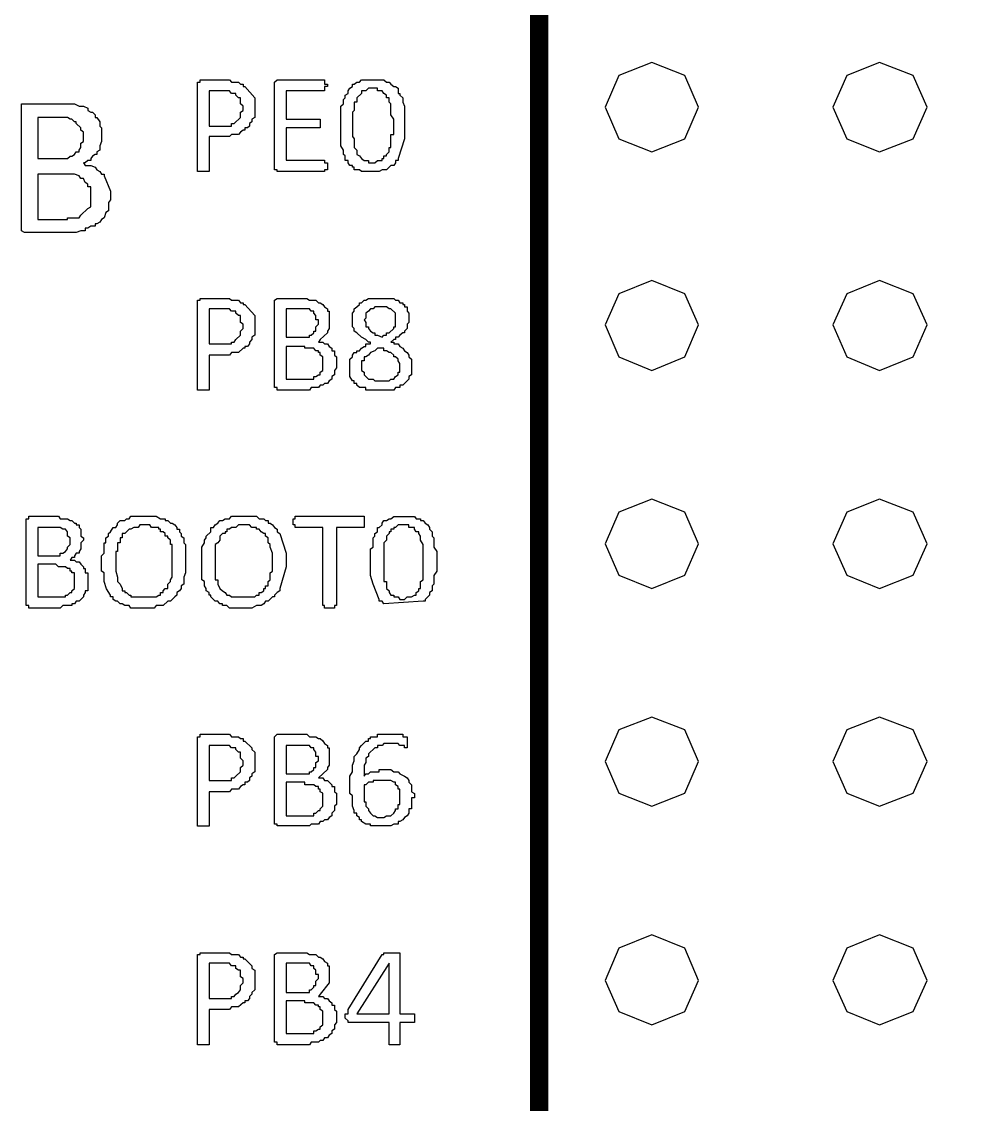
# Model space of a CAD drawing. Extents: x 0.35 to 4.98, y 3.96 to 9.44.
# Drawn here: x 3.456 to 3.98, y 5.938 to 6.541 of the extents above; entities that cross this region are included whole.
import ezdxf

# ---------------------------------------------------------------- set-up
doc = ezdxf.new("R2010")
doc.units = 0
doc.layers.get('0').update_dxf_attribs({"linetype": 'CONTINUOUS'})

msp = doc.modelspace()

# ---------------------------------------------------------------- linework, layer by layer
at = {"color": 94, "const_width": 0.01017}
msp.add_lwpolyline([(3.74457, 4.36746), (3.74457, 7.40457)], dxfattribs=at)
at = {"color": 22, "const_width": 0.08893}
for points in [[(3.80806, 6.49425), (3.80806, 6.49425)], [(3.9356, 6.49425), (3.9356, 6.49425)], [(3.80806, 6.37272), (3.80806, 6.37272)], [(3.9356, 6.37272), (3.9356, 6.37272)], [(3.80806, 6.25076), (3.80806, 6.25076)], [(3.9356, 6.25076), (3.9356, 6.25076)], [(3.80806, 6.12929), (3.80806, 6.12929)], [(3.9356, 6.12929), (3.9356, 6.12929)], [(3.80806, 6.00776), (3.80806, 6.00776)], [(3.9356, 6.00776), (3.9356, 6.00776)]]:
    msp.add_lwpolyline(points, dxfattribs=at)
at = {"color": 146}
for points in [[(3.83344, 6.49376), (3.82585, 6.51144), (3.80746, 6.51867), (3.78901, 6.51144), (3.78147, 6.49376), (3.78901, 6.47613), (3.80746, 6.46892), (3.82585, 6.47613), (3.83344, 6.49376)], [(3.96094, 6.49376), (3.95313, 6.51144), (3.93446, 6.51867), (3.91618, 6.51144), (3.90847, 6.49376), (3.91618, 6.47613), (3.93446, 6.46892), (3.95313, 6.47613), (3.96094, 6.49376)], [(3.83344, 6.37229), (3.82585, 6.38975), (3.80746, 6.39714), (3.78901, 6.38975), (3.78147, 6.37229), (3.78901, 6.35444), (3.80746, 6.34694), (3.82585, 6.35444), (3.83344, 6.37229)], [(3.96094, 6.37229), (3.95313, 6.38975), (3.93446, 6.39714), (3.91618, 6.38975), (3.90847, 6.37229), (3.91618, 6.35444), (3.93446, 6.34694), (3.95313, 6.35444), (3.96094, 6.37229)], [(3.83344, 6.25028), (3.82585, 6.26796), (3.80746, 6.27517), (3.78901, 6.26796), (3.78147, 6.25028), (3.78901, 6.23269), (3.80746, 6.22542), (3.82585, 6.23269), (3.83344, 6.25028)], [(3.96094, 6.25028), (3.95313, 6.26796), (3.93446, 6.27517), (3.91618, 6.26796), (3.90847, 6.25028), (3.91618, 6.23269), (3.93446, 6.22542), (3.95313, 6.23269), (3.96094, 6.25028)], [(3.83344, 6.12879), (3.82585, 6.14643), (3.80746, 6.15364), (3.78901, 6.14643), (3.78147, 6.12879), (3.78901, 6.11117), (3.80746, 6.10389), (3.82585, 6.11117), (3.83344, 6.12879)], [(3.96094, 6.12879), (3.95313, 6.14643), (3.93446, 6.15364), (3.91618, 6.14643), (3.90847, 6.12879), (3.91618, 6.11117), (3.93446, 6.10389), (3.95313, 6.11117), (3.96094, 6.12879)], [(3.83344, 6.00678), (3.82585, 6.02468), (3.80746, 6.03217), (3.78901, 6.02468), (3.78147, 6.00678), (3.78901, 5.98936), (3.80746, 5.98193), (3.82585, 5.98936), (3.83344, 6.00678)], [(3.96094, 6.00678), (3.95313, 6.02468), (3.93446, 6.03217), (3.91618, 6.02468), (3.90847, 6.00678), (3.91618, 5.98936), (3.93446, 5.98193), (3.95313, 5.98936), (3.96094, 6.00678)]]:
    msp.add_lwpolyline(points, dxfattribs=at)
at = {"color": 94}
for points in [[(3.58594, 6.49425), (3.58594, 6.48801), (3.58442, 6.48708), (3.58442, 6.48562), (3.58296, 6.48469), (3.58296, 6.48324), (3.58192, 6.48232), (3.58046, 6.48232), (3.58046, 6.48085), (3.57943, 6.48085), (3.57796, 6.47987), (3.57693, 6.47846), (3.57292, 6.47846), (3.57194, 6.47749), (3.56044, 6.47749), (3.56044, 6.4579), (3.55393, 6.4579), (3.55393, 6.50765), (3.55544, 6.50765), (3.55544, 6.50906), (3.57194, 6.50906), (3.57292, 6.50765), (3.57693, 6.50765), (3.57796, 6.50667), (3.57943, 6.50667), (3.57943, 6.50526), (3.58046, 6.50526), (3.58594, 6.49903), (3.58594, 6.49425)], [(3.66943, 6.48324), (3.66943, 6.47607), (3.66596, 6.46506), (3.66596, 6.46408), (3.66444, 6.46408), (3.66444, 6.46267), (3.66347, 6.46126), (3.66194, 6.46126), (3.65944, 6.45882), (3.65696, 6.45882), (3.65543, 6.4579), (3.64546, 6.4579), (3.64442, 6.45882), (3.64144, 6.45882), (3.64144, 6.46029), (3.64046, 6.46029), (3.64046, 6.46126), (3.63894, 6.46126), (3.63797, 6.46267), (3.63797, 6.46408), (3.63644, 6.46408), (3.63644, 6.46653), (3.63542, 6.46744), (3.63542, 6.46983), (3.63396, 6.47222), (3.63396, 6.49425), (3.63542, 6.49567), (3.63542, 6.4981), (3.63644, 6.49903), (3.63644, 6.50049), (3.63797, 6.50142), (3.63797, 6.50288), (3.63894, 6.50429), (3.64046, 6.50526), (3.64046, 6.50667), (3.64144, 6.50667), (3.64296, 6.50765), (3.64442, 6.50765), (3.64546, 6.50906), (3.65793, 6.50906), (3.65944, 6.50765), (3.66092, 6.50765), (3.66194, 6.50667), (3.66347, 6.50526), (3.66444, 6.50526), (3.66596, 6.50429), (3.66596, 6.50142), (3.66694, 6.50142), (3.66694, 6.50049), (3.66846, 6.49903), (3.66846, 6.49664), (3.66943, 6.49425), (3.66943, 6.48324)], [(3.57943, 6.49328), (3.57943, 6.49425), (3.57796, 6.49567), (3.57796, 6.49903), (3.57693, 6.49903), (3.57547, 6.50049), (3.57547, 6.50142), (3.57292, 6.50142), (3.57194, 6.50288), (3.56044, 6.50288), (3.56044, 6.48324), (3.57292, 6.48324), (3.57292, 6.48469), (3.57443, 6.48469), (3.57796, 6.48801), (3.57796, 6.49089), (3.57943, 6.49186), (3.57943, 6.49328)], [(3.66347, 6.48324), (3.66347, 6.48708), (3.66194, 6.48947), (3.66194, 6.49567), (3.66092, 6.49664), (3.66092, 6.49903), (3.65944, 6.49903), (3.65944, 6.50049), (3.65793, 6.50142), (3.65696, 6.50288), (3.65446, 6.50288), (3.65446, 6.50429), (3.64947, 6.50429), (3.64794, 6.50288), (3.64546, 6.50288), (3.64546, 6.50142), (3.64296, 6.49903), (3.64296, 6.49664), (3.64144, 6.49664), (3.64144, 6.49186), (3.64046, 6.49089), (3.64046, 6.47749), (3.64144, 6.47607), (3.64144, 6.47131), (3.64296, 6.46983), (3.64296, 6.46744), (3.64442, 6.46653), (3.64546, 6.46506), (3.64692, 6.46408), (3.64947, 6.46408), (3.64947, 6.46267), (3.65294, 6.46267), (3.65446, 6.46408), (3.65696, 6.46408), (3.65696, 6.46506), (3.65793, 6.46506), (3.65793, 6.46653), (3.65944, 6.46653), (3.65944, 6.46744), (3.66092, 6.46892), (3.66092, 6.47131), (3.66194, 6.47131), (3.66194, 6.47846), (3.66347, 6.47846), (3.66347, 6.48324)], [(3.50543, 6.4445), (3.50543, 6.44211), (3.50444, 6.44065), (3.50444, 6.43587), (3.50293, 6.43494), (3.50196, 6.43207), (3.50043, 6.4311), (3.49946, 6.42969), (3.49794, 6.42871), (3.49696, 6.42871), (3.49696, 6.42731), (3.49447, 6.42731), (3.49294, 6.42632), (3.49143, 6.42632), (3.49143, 6.42486), (3.48893, 6.42486), (3.48643, 6.42393), (3.45747, 6.42393), (3.45594, 6.42486), (3.45594, 6.49567), (3.48546, 6.49567), (3.48796, 6.49425), (3.49044, 6.49425), (3.49294, 6.49328), (3.49294, 6.49186), (3.49447, 6.49089), (3.49544, 6.49089), (3.49696, 6.48947), (3.49696, 6.48801), (3.49794, 6.48801), (3.49946, 6.48562), (3.49946, 6.48324), (3.50043, 6.48232), (3.50043, 6.47461), (3.49946, 6.47222), (3.49946, 6.46983), (3.49794, 6.46892), (3.49794, 6.46744), (3.49696, 6.46744), (3.49544, 6.46647), (3.49447, 6.46506), (3.49447, 6.46408), (3.49294, 6.46408), (3.49143, 6.46267), (3.49044, 6.46267), (3.49143, 6.46121), (3.49447, 6.46121), (3.49696, 6.46029), (3.49794, 6.45882), (3.49946, 6.4579), (3.50043, 6.45643), (3.50196, 6.45643), (3.50196, 6.45551), (3.50543, 6.44689), (3.50543, 6.4445)], [(3.49044, 6.47749), (3.49044, 6.47987), (3.48893, 6.48085), (3.48893, 6.48232), (3.48643, 6.48469), (3.48643, 6.48562), (3.48546, 6.48562), (3.48394, 6.48708), (3.48296, 6.48708), (3.48144, 6.48801), (3.46496, 6.48801), (3.46496, 6.46506), (3.48144, 6.46506), (3.48296, 6.46647), (3.48394, 6.46647), (3.48546, 6.46744), (3.48643, 6.46892), (3.48796, 6.46892), (3.48796, 6.46983), (3.48893, 6.47131), (3.48893, 6.47368), (3.49044, 6.47461), (3.49044, 6.47749)], [(3.49447, 6.44308), (3.49447, 6.44928), (3.49294, 6.44928), (3.49294, 6.45074), (3.49143, 6.45167), (3.49044, 6.45404), (3.48893, 6.45404), (3.48796, 6.45551), (3.48546, 6.45643), (3.46496, 6.45643), (3.46496, 6.4311), (3.48144, 6.4311), (3.48144, 6.43207), (3.48796, 6.43207), (3.48893, 6.43349), (3.49294, 6.43733), (3.49447, 6.43826), (3.49447, 6.44308)], [(3.58594, 6.37272), (3.58594, 6.36654), (3.58442, 6.36556), (3.58442, 6.36415), (3.58296, 6.36268), (3.58296, 6.36176), (3.58192, 6.36029), (3.58046, 6.36029), (3.58046, 6.35938), (3.57943, 6.35938), (3.57693, 6.35693), (3.57292, 6.35693), (3.57194, 6.35553), (3.56044, 6.35553), (3.56044, 6.33594), (3.55393, 6.33594), (3.55393, 6.38612), (3.55544, 6.38612), (3.55544, 6.3871), (3.57194, 6.3871), (3.57292, 6.38612), (3.57693, 6.38612), (3.57796, 6.38471), (3.57943, 6.38471), (3.57943, 6.38374), (3.58046, 6.38374), (3.58594, 6.37756), (3.58594, 6.37272)], [(3.63146, 6.35075), (3.63146, 6.34836), (3.63043, 6.3469), (3.63043, 6.34451), (3.62896, 6.34358), (3.62896, 6.34212), (3.62744, 6.34119), (3.62646, 6.33974), (3.62494, 6.33974), (3.62397, 6.33882), (3.62244, 6.33882), (3.62142, 6.33735), (3.61746, 6.33735), (3.61643, 6.33594), (3.59842, 6.33594), (3.59842, 6.33735), (3.59694, 6.33735), (3.59694, 6.38612), (3.59842, 6.3871), (3.61496, 6.3871), (3.61643, 6.38612), (3.61996, 6.38612), (3.62142, 6.38471), (3.62244, 6.38471), (3.62397, 6.38374), (3.62494, 6.38232), (3.62646, 6.38135), (3.62646, 6.37993), (3.62744, 6.37993), (3.62744, 6.37033), (3.62646, 6.36892), (3.62646, 6.36794), (3.62244, 6.36415), (3.62142, 6.36268), (3.62397, 6.36268), (3.62494, 6.36176), (3.62646, 6.36176), (3.62744, 6.36029), (3.62896, 6.35938), (3.62896, 6.35792), (3.63043, 6.35792), (3.63043, 6.35553), (3.63146, 6.3546), (3.63146, 6.35075)], [(3.67344, 6.34933), (3.67344, 6.34457), (3.67193, 6.34358), (3.67193, 6.34212), (3.66846, 6.33882), (3.66694, 6.33882), (3.66694, 6.33735), (3.66444, 6.33735), (3.66347, 6.33594), (3.64794, 6.33594), (3.64794, 6.33735), (3.64442, 6.33735), (3.64296, 6.33882), (3.64296, 6.33974), (3.64144, 6.33974), (3.64144, 6.34119), (3.64046, 6.34119), (3.63894, 6.34358), (3.63894, 6.35314), (3.64046, 6.3546), (3.64046, 6.35553), (3.64144, 6.35699), (3.64296, 6.35699), (3.64296, 6.35792), (3.64442, 6.35792), (3.64546, 6.35938), (3.64692, 6.36029), (3.64794, 6.36029), (3.64794, 6.36176), (3.65044, 6.36176), (3.65044, 6.36268), (3.64947, 6.36268), (3.64794, 6.36415), (3.64546, 6.36556), (3.64296, 6.36794), (3.64144, 6.36892), (3.64144, 6.37033), (3.64046, 6.37131), (3.64046, 6.37896), (3.64144, 6.37993), (3.64144, 6.38135), (3.64296, 6.38232), (3.64442, 6.38374), (3.64442, 6.38471), (3.64546, 6.38471), (3.64692, 6.38612), (3.64794, 6.38612), (3.64947, 6.3871), (3.66347, 6.3871), (3.66444, 6.38612), (3.66596, 6.38612), (3.66694, 6.38471), (3.66846, 6.38471), (3.66846, 6.38374), (3.66943, 6.38374), (3.66943, 6.38232), (3.67096, 6.38232), (3.67096, 6.37993), (3.67193, 6.37896), (3.67193, 6.37369), (3.67096, 6.37278), (3.67096, 6.37033), (3.66943, 6.36892), (3.66943, 6.36794), (3.66846, 6.36794), (3.66694, 6.36654), (3.66596, 6.36556), (3.66444, 6.36556), (3.66444, 6.36415), (3.66347, 6.36415), (3.66194, 6.36268), (3.66347, 6.36268), (3.66347, 6.36176), (3.66596, 6.36176), (3.66694, 6.36029), (3.66846, 6.35938), (3.66943, 6.35792), (3.67096, 6.35699), (3.67193, 6.35553), (3.67193, 6.3546), (3.67344, 6.35314), (3.67344, 6.34933)], [(3.66444, 6.37517), (3.66444, 6.37896), (3.66194, 6.38135), (3.66092, 6.38135), (3.65944, 6.38232), (3.65294, 6.38232), (3.65196, 6.38135), (3.65044, 6.38135), (3.64947, 6.37993), (3.64794, 6.37896), (3.64794, 6.37608), (3.64692, 6.37517), (3.64794, 6.37369), (3.64794, 6.37131), (3.64947, 6.37131), (3.64947, 6.37033), (3.65044, 6.36892), (3.65196, 6.36794), (3.65294, 6.36794), (3.65294, 6.36654), (3.65446, 6.36654), (3.65696, 6.36556), (3.65793, 6.36654), (3.65944, 6.36654), (3.65944, 6.36794), (3.66092, 6.36794), (3.66347, 6.37033), (3.66347, 6.37131), (3.66444, 6.37131), (3.66444, 6.37517)], [(3.57943, 6.37131), (3.57943, 6.37272), (3.57796, 6.37369), (3.57796, 6.37756), (3.57693, 6.37756), (3.57547, 6.37896), (3.57547, 6.37993), (3.57292, 6.37993), (3.57194, 6.38135), (3.56044, 6.38135), (3.56044, 6.36176), (3.57292, 6.36176), (3.57292, 6.36268), (3.57443, 6.36268), (3.57547, 6.36415), (3.57796, 6.36654), (3.57796, 6.36892), (3.57943, 6.37033), (3.57943, 6.37131)], [(3.62142, 6.37369), (3.62142, 6.37517), (3.61996, 6.37517), (3.61996, 6.37756), (3.61892, 6.37896), (3.61892, 6.37993), (3.61746, 6.37993), (3.61643, 6.38135), (3.60346, 6.38135), (3.60346, 6.36556), (3.61643, 6.36556), (3.61643, 6.36654), (3.61746, 6.36654), (3.61892, 6.36794), (3.61892, 6.36892), (3.61996, 6.36892), (3.61996, 6.37131), (3.62142, 6.37272), (3.62142, 6.37369)], [(3.62397, 6.35075), (3.62397, 6.3546), (3.62244, 6.35553), (3.62244, 6.35699), (3.62142, 6.35699), (3.62142, 6.35792), (3.61996, 6.35792), (3.61892, 6.35938), (3.61393, 6.35938), (3.61393, 6.36029), (3.60346, 6.36029), (3.60346, 6.34212), (3.61892, 6.34212), (3.61892, 6.34358), (3.61996, 6.34358), (3.62142, 6.34451), (3.62244, 6.34451), (3.62244, 6.34597), (3.62397, 6.3469), (3.62397, 6.35075)], [(3.66694, 6.34836), (3.66694, 6.35075), (3.66596, 6.35221), (3.66596, 6.35314), (3.66444, 6.3546), (3.66347, 6.3546), (3.66347, 6.35553), (3.66194, 6.35699), (3.66092, 6.35699), (3.65944, 6.35792), (3.65793, 6.35792), (3.65793, 6.35938), (3.65446, 6.35938), (3.65294, 6.35792), (3.65044, 6.35699), (3.64947, 6.35553), (3.64794, 6.3546), (3.64692, 6.3546), (3.64692, 6.35221), (3.64546, 6.35221), (3.64546, 6.34694), (3.64692, 6.34597), (3.64692, 6.34457), (3.64947, 6.34212), (3.65196, 6.34212), (3.65294, 6.34119), (3.66092, 6.34119), (3.66194, 6.34212), (3.66347, 6.34212), (3.66444, 6.34358), (3.66596, 6.34457), (3.66596, 6.34597), (3.66694, 6.34597), (3.66694, 6.34836)], [(3.49294, 6.22922), (3.49294, 6.22396), (3.49143, 6.22396), (3.49143, 6.22304), (3.49044, 6.22157), (3.49044, 6.22065), (3.48893, 6.21918), (3.48796, 6.21826), (3.48643, 6.21826), (3.48546, 6.21679), (3.48394, 6.21679), (3.48394, 6.21588), (3.47894, 6.21588), (3.47743, 6.21442), (3.45996, 6.21442), (3.45996, 6.21588), (3.45844, 6.21588), (3.45844, 6.26417), (3.45996, 6.26417), (3.45996, 6.26563), (3.47646, 6.26563), (3.47743, 6.26417), (3.48144, 6.26417), (3.48296, 6.26318), (3.48394, 6.26318), (3.48546, 6.26178), (3.48643, 6.26178), (3.48643, 6.26079), (3.48796, 6.26079), (3.48796, 6.25939), (3.48893, 6.2584), (3.48893, 6.25461), (3.49044, 6.25364), (3.49044, 6.25222), (3.48893, 6.25076), (3.48893, 6.24744), (3.48796, 6.24599), (3.48796, 6.24507), (3.48643, 6.24507), (3.48546, 6.2436), (3.48546, 6.24262), (3.48394, 6.24262), (3.48296, 6.24121), (3.48546, 6.24121), (3.48643, 6.24024), (3.48796, 6.24024), (3.48893, 6.23882), (3.49044, 6.23736), (3.49044, 6.23643), (3.49143, 6.23643), (3.49143, 6.23406), (3.49294, 6.23406), (3.49294, 6.22922)], [(3.54742, 6.24121), (3.54742, 6.23406), (3.54644, 6.23161), (3.54644, 6.22781), (3.54492, 6.22683), (3.54492, 6.22542), (3.54394, 6.22396), (3.54243, 6.22304), (3.54243, 6.22157), (3.54144, 6.22065), (3.53993, 6.21918), (3.53896, 6.21826), (3.53743, 6.21826), (3.53494, 6.21588), (3.53093, 6.21588), (3.52994, 6.21442), (3.51693, 6.21442), (3.51594, 6.21588), (3.51346, 6.21588), (3.51193, 6.21679), (3.51096, 6.21679), (3.50944, 6.21826), (3.50846, 6.21826), (3.50694, 6.21918), (3.50694, 6.22065), (3.50543, 6.22065), (3.50543, 6.22157), (3.50331, 6.2251), (3.50196, 6.22922), (3.50196, 6.23406), (3.50043, 6.23497), (3.50043, 6.2436), (3.50196, 6.24507), (3.50196, 6.25076), (3.50293, 6.25076), (3.50293, 6.25364), (3.50444, 6.25461), (3.50444, 6.25603), (3.50543, 6.257), (3.50694, 6.25939), (3.50846, 6.25939), (3.50944, 6.26079), (3.50944, 6.26178), (3.51096, 6.26318), (3.51346, 6.26318), (3.51443, 6.26417), (3.51594, 6.26417), (3.51693, 6.26563), (3.53093, 6.26563), (3.53342, 6.26417), (3.53592, 6.26417), (3.53592, 6.26318), (3.53743, 6.26318), (3.53896, 6.26178), (3.53993, 6.26178), (3.54144, 6.26079), (3.54243, 6.25939), (3.54243, 6.2584), (3.54394, 6.2584), (3.54394, 6.257), (3.54492, 6.25603), (3.54492, 6.25461), (3.54644, 6.25364), (3.54644, 6.25076), (3.54742, 6.24983), (3.54742, 6.24121)], [(3.60346, 6.24121), (3.60346, 6.23736), (3.59993, 6.22542), (3.59993, 6.22396), (3.59842, 6.22304), (3.59694, 6.22157), (3.59694, 6.22065), (3.59592, 6.22065), (3.59343, 6.21826), (3.59196, 6.21826), (3.59093, 6.21679), (3.58946, 6.21588), (3.58697, 6.21588), (3.58442, 6.21442), (3.57194, 6.21442), (3.57042, 6.21588), (3.56793, 6.21588), (3.56793, 6.21679), (3.56646, 6.21679), (3.56543, 6.21826), (3.56396, 6.21826), (3.56147, 6.22065), (3.56147, 6.22157), (3.56044, 6.22157), (3.56044, 6.22304), (3.55892, 6.22396), (3.55892, 6.22542), (3.55794, 6.22683), (3.55794, 6.22922), (3.55642, 6.23019), (3.55642, 6.24837), (3.55794, 6.25076), (3.55794, 6.25222), (3.55892, 6.25364), (3.55892, 6.25461), (3.56147, 6.257), (3.56147, 6.25939), (3.56293, 6.25939), (3.56396, 6.26079), (3.56543, 6.26178), (3.56646, 6.26318), (3.56793, 6.26318), (3.56944, 6.26417), (3.57194, 6.26417), (3.57292, 6.26563), (3.58697, 6.26563), (3.58843, 6.26417), (3.59093, 6.26417), (3.59196, 6.26318), (3.59343, 6.26318), (3.59343, 6.26178), (3.59446, 6.26178), (3.59592, 6.26079), (3.59694, 6.25939), (3.59842, 6.2584), (3.59842, 6.257), (3.59993, 6.25603), (3.60346, 6.24507), (3.60346, 6.24121)], [(3.68744, 6.24024), (3.68744, 6.23497), (3.68593, 6.23258), (3.68593, 6.22781), (3.68494, 6.22683), (3.68494, 6.22396), (3.68343, 6.22304), (3.68343, 6.22157), (3.68093, 6.21918), (3.68093, 6.21826), (3.67996, 6.21826), (3.65793, 6.21679), (3.65696, 6.21826), (3.65543, 6.21826), (3.65543, 6.21918), (3.65192, 6.22775), (3.65044, 6.23258), (3.65044, 6.24744), (3.65196, 6.24837), (3.65196, 6.25364), (3.65294, 6.25461), (3.65294, 6.25603), (3.65446, 6.257), (3.65446, 6.25939), (3.65543, 6.25939), (3.65696, 6.26079), (3.65696, 6.26178), (3.65793, 6.26318), (3.65944, 6.26318), (3.66092, 6.26417), (3.66194, 6.26417), (3.66347, 6.26557), (3.67497, 6.26557), (3.67594, 6.26417), (3.67844, 6.26417), (3.67844, 6.26318), (3.67996, 6.26318), (3.68093, 6.26178), (3.68246, 6.26079), (3.68343, 6.25939), (3.68343, 6.2584), (3.68494, 6.257), (3.68494, 6.25461), (3.68593, 6.25364), (3.68593, 6.24837), (3.68744, 6.24599), (3.68744, 6.24024)], [(3.48296, 6.25222), (3.48296, 6.25364), (3.48144, 6.25461), (3.48144, 6.257), (3.48047, 6.2584), (3.47894, 6.2584), (3.47743, 6.25939), (3.46496, 6.25939), (3.46496, 6.2436), (3.47743, 6.2436), (3.47743, 6.24507), (3.47894, 6.24507), (3.48047, 6.24599), (3.48144, 6.24744), (3.48144, 6.24837), (3.48296, 6.24983), (3.48296, 6.25222)], [(3.53993, 6.24024), (3.53993, 6.24983), (3.53896, 6.24983), (3.53896, 6.25222), (3.53743, 6.25364), (3.53743, 6.25461), (3.53592, 6.25461), (3.53592, 6.25603), (3.53494, 6.257), (3.53342, 6.257), (3.53342, 6.2584), (3.53244, 6.2584), (3.53244, 6.25939), (3.52843, 6.25939), (3.52746, 6.26079), (3.52192, 6.26079), (3.52094, 6.25939), (3.51844, 6.25939), (3.51693, 6.2584), (3.51594, 6.2584), (3.51346, 6.25603), (3.51193, 6.25603), (3.51193, 6.25364), (3.51096, 6.25364), (3.51096, 6.25076), (3.50944, 6.25076), (3.50944, 6.24599), (3.50846, 6.24599), (3.50846, 6.23497), (3.50944, 6.23161), (3.50944, 6.22922), (3.51096, 6.22781), (3.51193, 6.22542), (3.51193, 6.22396), (3.51346, 6.22396), (3.51346, 6.22304), (3.51443, 6.22304), (3.51594, 6.22157), (3.51693, 6.22157), (3.51693, 6.22065), (3.53093, 6.22065), (3.53244, 6.22157), (3.53342, 6.22157), (3.53342, 6.22304), (3.53494, 6.22304), (3.53494, 6.22396), (3.53592, 6.22542), (3.53743, 6.22542), (3.53743, 6.22781), (3.53896, 6.22922), (3.53896, 6.23019), (3.53993, 6.23161), (3.53993, 6.24024)], [(3.59592, 6.24024), (3.59592, 6.24507), (3.59446, 6.24837), (3.59446, 6.24983), (3.59343, 6.25076), (3.59343, 6.25364), (3.59196, 6.25461), (3.59196, 6.25603), (3.59093, 6.25603), (3.58946, 6.257), (3.58843, 6.2584), (3.58697, 6.2584), (3.58697, 6.25939), (3.58442, 6.25939), (3.58296, 6.26079), (3.57693, 6.26079), (3.57547, 6.25939), (3.57292, 6.25939), (3.57194, 6.2584), (3.57042, 6.2584), (3.57042, 6.257), (3.56944, 6.257), (3.56944, 6.25603), (3.56793, 6.25603), (3.56646, 6.25461), (3.56646, 6.25222), (3.56543, 6.25076), (3.56396, 6.24983), (3.56396, 6.23019), (3.56543, 6.23019), (3.56543, 6.22781), (3.56646, 6.22542), (3.56793, 6.22396), (3.56944, 6.22304), (3.57042, 6.22157), (3.57194, 6.22157), (3.57292, 6.22065), (3.58594, 6.22065), (3.58697, 6.22157), (3.58843, 6.22157), (3.58843, 6.22304), (3.58946, 6.22304), (3.59093, 6.22396), (3.59093, 6.22542), (3.59196, 6.22542), (3.59196, 6.22683), (3.59343, 6.22683), (3.59343, 6.22922), (3.59446, 6.23019), (3.59446, 6.23406), (3.59592, 6.23497), (3.59592, 6.24024)], [(3.67996, 6.24024), (3.67996, 6.24983), (3.67844, 6.25222), (3.67844, 6.25461), (3.67746, 6.25603), (3.67746, 6.257), (3.67594, 6.257), (3.67497, 6.2584), (3.67497, 6.25939), (3.67193, 6.25939), (3.67193, 6.26079), (3.66596, 6.26079), (3.66444, 6.25939), (3.66347, 6.25939), (3.66347, 6.2584), (3.66194, 6.2584), (3.66194, 6.257), (3.66092, 6.257), (3.66092, 6.25603), (3.65944, 6.25461), (3.65944, 6.25222), (3.65793, 6.25076), (3.65793, 6.22922), (3.65944, 6.22922), (3.65944, 6.22542), (3.66092, 6.22396), (3.66092, 6.22304), (3.66194, 6.22157), (3.66347, 6.22157), (3.66347, 6.22065), (3.66596, 6.22065), (3.66694, 6.21918), (3.66943, 6.21918), (3.67096, 6.22065), (3.67344, 6.22065), (3.67497, 6.22157), (3.67594, 6.22157), (3.67594, 6.22304), (3.67746, 6.22396), (3.67746, 6.22542), (3.67844, 6.22542), (3.67844, 6.22922), (3.67996, 6.23019), (3.67996, 6.24024)], [(3.48546, 6.22922), (3.48546, 6.23406), (3.48394, 6.23406), (3.48394, 6.23497), (3.48296, 6.23497), (3.48296, 6.23643), (3.48144, 6.23643), (3.48047, 6.23736), (3.47646, 6.23736), (3.47493, 6.23882), (3.46496, 6.23882), (3.46496, 6.22065), (3.48047, 6.22065), (3.48047, 6.22157), (3.48144, 6.22157), (3.48296, 6.22304), (3.48394, 6.22304), (3.48394, 6.22396), (3.48546, 6.22542), (3.48546, 6.22922)], [(3.58594, 6.12929), (3.58594, 6.12304), (3.58442, 6.12207), (3.58442, 6.12067), (3.58296, 6.11968), (3.58296, 6.11828), (3.58192, 6.11729), (3.58046, 6.11729), (3.58046, 6.11589), (3.57943, 6.11589), (3.57796, 6.1149), (3.57693, 6.11344), (3.57292, 6.11344), (3.57194, 6.11203), (3.56044, 6.11203), (3.56044, 6.09289), (3.55393, 6.09289), (3.55393, 6.14264), (3.55544, 6.14264), (3.55544, 6.1441), (3.57194, 6.1441), (3.57292, 6.14264), (3.57693, 6.14264), (3.57796, 6.14171), (3.57943, 6.14171), (3.57943, 6.14025), (3.58046, 6.14025), (3.58442, 6.13644), (3.58442, 6.13547), (3.58594, 6.13406), (3.58594, 6.12929)], [(3.63146, 6.10726), (3.63146, 6.10487), (3.63043, 6.10389), (3.63043, 6.10151), (3.62896, 6.1001), (3.62896, 6.09864), (3.62744, 6.09771), (3.62646, 6.09625), (3.62494, 6.09625), (3.62397, 6.09532), (3.62244, 6.09532), (3.62142, 6.09386), (3.61746, 6.09386), (3.61643, 6.09293), (3.59842, 6.09293), (3.59842, 6.09386), (3.59694, 6.09386), (3.59694, 6.14268), (3.59842, 6.1441), (3.61496, 6.1441), (3.61643, 6.14268), (3.61996, 6.14268), (3.62142, 6.14171), (3.62244, 6.14171), (3.62397, 6.14031), (3.62494, 6.13883), (3.62646, 6.13786), (3.62646, 6.13644), (3.62744, 6.13644), (3.62744, 6.12685), (3.62646, 6.12543), (3.62646, 6.12446), (3.62142, 6.11968), (3.62397, 6.11968), (3.62494, 6.11828), (3.62646, 6.11828), (3.62896, 6.11589), (3.62896, 6.1149), (3.63043, 6.1149), (3.63043, 6.11203), (3.63146, 6.11111), (3.63146, 6.10726)], [(3.67497, 6.10965), (3.67497, 6.10867), (3.67344, 6.10867), (3.67344, 6.10249), (3.67193, 6.10249), (3.67193, 6.1001), (3.67096, 6.09864), (3.66943, 6.09771), (3.66846, 6.09625), (3.66694, 6.09532), (3.66596, 6.09532), (3.66596, 6.09386), (3.66347, 6.09386), (3.66194, 6.09293), (3.65044, 6.09293), (3.65044, 6.09386), (3.64794, 6.09386), (3.64546, 6.09532), (3.64546, 6.09625), (3.64442, 6.09625), (3.64442, 6.09771), (3.64296, 6.09864), (3.64296, 6.1001), (3.64144, 6.1001), (3.64144, 6.10151), (3.64046, 6.10389), (3.64046, 6.10965), (3.63894, 6.11106), (3.63894, 6.12067), (3.64046, 6.12304), (3.64046, 6.12685), (3.64144, 6.12929), (3.64144, 6.13167), (3.64296, 6.13308), (3.64442, 6.13547), (3.64442, 6.13644), (3.64546, 6.13786), (3.64794, 6.14025), (3.64947, 6.14025), (3.64947, 6.14171), (3.65044, 6.14171), (3.65044, 6.14268), (3.65446, 6.14268), (3.65446, 6.1441), (3.66846, 6.1441), (3.66846, 6.14268), (3.67096, 6.14268), (3.67096, 6.13644), (3.66943, 6.13644), (3.66943, 6.13786), (3.66694, 6.13786), (3.66596, 6.13883), (3.65793, 6.13883), (3.65696, 6.13786), (3.65446, 6.13786), (3.65446, 6.13644), (3.65294, 6.13644), (3.64947, 6.13308), (3.64947, 6.13167), (3.64794, 6.13069), (3.64794, 6.12831), (3.64692, 6.12685), (3.64692, 6.12067), (3.64794, 6.12207), (3.64947, 6.12207), (3.65044, 6.12304), (3.65543, 6.12304), (3.65543, 6.12446), (3.66194, 6.12446), (3.66347, 6.12304), (3.66596, 6.12304), (3.66694, 6.12207), (3.66943, 6.12067), (3.67096, 6.11968), (3.67193, 6.11828), (3.67193, 6.11729), (3.67344, 6.11589), (3.67344, 6.11203), (3.67497, 6.11106), (3.67497, 6.10965)], [(3.57943, 6.12831), (3.57943, 6.12929), (3.57796, 6.13069), (3.57796, 6.13406), (3.57693, 6.13406), (3.57547, 6.13547), (3.57547, 6.13644), (3.57292, 6.13644), (3.57194, 6.13786), (3.56044, 6.13786), (3.56044, 6.11828), (3.57292, 6.11828), (3.57292, 6.11968), (3.57443, 6.11968), (3.57547, 6.12067), (3.57796, 6.12304), (3.57796, 6.12543), (3.57943, 6.12685), (3.57943, 6.12831)], [(3.62142, 6.13069), (3.62142, 6.13167), (3.61996, 6.13167), (3.61996, 6.13406), (3.61892, 6.13547), (3.61892, 6.13644), (3.61746, 6.13644), (3.61643, 6.13786), (3.60346, 6.13786), (3.60346, 6.12207), (3.61643, 6.12207), (3.61643, 6.12304), (3.61746, 6.12304), (3.61892, 6.12446), (3.61892, 6.12543), (3.61996, 6.12543), (3.61996, 6.12831), (3.62142, 6.12929), (3.62142, 6.13069)], [(3.62397, 6.10726), (3.62397, 6.11111), (3.62244, 6.11203), (3.62244, 6.1135), (3.62142, 6.1135), (3.62142, 6.1149), (3.61996, 6.1149), (3.61892, 6.11589), (3.61393, 6.11589), (3.61393, 6.11729), (3.60346, 6.11729), (3.60346, 6.09864), (3.61892, 6.09864), (3.61892, 6.1001), (3.61996, 6.1001), (3.62142, 6.10151), (3.62244, 6.10151), (3.62244, 6.10249), (3.62397, 6.10389), (3.62397, 6.10726)], [(3.66694, 6.10867), (3.66694, 6.1135), (3.66596, 6.1135), (3.66596, 6.1149), (3.66444, 6.11589), (3.66444, 6.11729), (3.66347, 6.11729), (3.66194, 6.11828), (3.65196, 6.11828), (3.65196, 6.11729), (3.64947, 6.11729), (3.64794, 6.11589), (3.64692, 6.11589), (3.64692, 6.10628), (3.64794, 6.10628), (3.64794, 6.10389), (3.64947, 6.10249), (3.64947, 6.10151), (3.65044, 6.1001), (3.65196, 6.09864), (3.65294, 6.09864), (3.65446, 6.09771), (3.65793, 6.09771), (3.65944, 6.09864), (3.66194, 6.09864), (3.66347, 6.1001), (3.66444, 6.10151), (3.66444, 6.10249), (3.66596, 6.10249), (3.66596, 6.10487), (3.66694, 6.10487), (3.66694, 6.10867)], [(3.58594, 6.00776), (3.58594, 6.00151), (3.58442, 6.00011), (3.58442, 5.99914), (3.58296, 5.99772), (3.58296, 5.99675), (3.58192, 5.99533), (3.58046, 5.99533), (3.58046, 5.99436), (3.57943, 5.99436), (3.57693, 5.99197), (3.57292, 5.99197), (3.57194, 5.99056), (3.56044, 5.99056), (3.56044, 5.97092), (3.55393, 5.97092), (3.55393, 6.02115), (3.55544, 6.02115), (3.55544, 6.02208), (3.57194, 6.02208), (3.57292, 6.02115), (3.57693, 6.02115), (3.57796, 6.01969), (3.57943, 6.01969), (3.57943, 6.01878), (3.58046, 6.01878), (3.58442, 6.01492), (3.58442, 6.01351), (3.58594, 6.01253), (3.58594, 6.00776)], [(3.63146, 5.98579), (3.63146, 5.98335), (3.63043, 5.98193), (3.63043, 5.97954), (3.62896, 5.97857), (3.62896, 5.97715), (3.62744, 5.97618), (3.62646, 5.97478), (3.62494, 5.97478), (3.62397, 5.97331), (3.62244, 5.97331), (3.62142, 5.97239), (3.61746, 5.97239), (3.61643, 5.97092), (3.59842, 5.97092), (3.59842, 5.97239), (3.59694, 5.97239), (3.59694, 6.02115), (3.59842, 6.02214), (3.61496, 6.02214), (3.61643, 6.02115), (3.61996, 6.02115), (3.62142, 6.01969), (3.62244, 6.01969), (3.62397, 6.01878), (3.62494, 6.01731), (3.62646, 6.01639), (3.62646, 6.01492), (3.62744, 6.01492), (3.62744, 6.00537), (3.62244, 5.99914), (3.62142, 5.99772), (3.62397, 5.99772), (3.62494, 5.99675), (3.62646, 5.99675), (3.62744, 5.99533), (3.62896, 5.99436), (3.62896, 5.99294), (3.63043, 5.99294), (3.63043, 5.99056), (3.63146, 5.98958), (3.63146, 5.98579)], [(3.67497, 5.98579), (3.67497, 5.98335), (3.66694, 5.98335), (3.66694, 5.97092), (3.66092, 5.97092), (3.66092, 5.98335), (3.63797, 5.98335), (3.63797, 5.98432), (3.63644, 5.98579), (3.63644, 5.98817), (3.63797, 5.98817), (3.63797, 5.99056), (3.65696, 6.02115), (3.65793, 6.02115), (3.65793, 6.02214), (3.66694, 6.02214), (3.66694, 5.98817), (3.67497, 5.98817), (3.67497, 5.98579)], [(3.57943, 6.00635), (3.57943, 6.00776), (3.57796, 6.00874), (3.57796, 6.01253), (3.57693, 6.01253), (3.57547, 6.01351), (3.57547, 6.01492), (3.57292, 6.01492), (3.57194, 6.01639), (3.56044, 6.01639), (3.56044, 5.99675), (3.57292, 5.99675), (3.57292, 5.99772), (3.57443, 5.99772), (3.57547, 5.99914), (3.57693, 6.00011), (3.57796, 6.00151), (3.57796, 6.0039), (3.57943, 6.00537), (3.57943, 6.00635)], [(3.62142, 6.00874), (3.62142, 6.01014), (3.61996, 6.01014), (3.61996, 6.01253), (3.61892, 6.01351), (3.61892, 6.01492), (3.61746, 6.01492), (3.61643, 6.01639), (3.60346, 6.01639), (3.60346, 6.00011), (3.61643, 6.00011), (3.61643, 6.00157), (3.61746, 6.00157), (3.61892, 6.00299), (3.61892, 6.00396), (3.61996, 6.00396), (3.61996, 6.00635), (3.62142, 6.00776), (3.62142, 6.00874)], [(3.66092, 6.01639), (3.64296, 5.98817), (3.66092, 5.98817)], [(3.62397, 5.98579), (3.62397, 5.98958), (3.62244, 5.99056), (3.62244, 5.99197), (3.62142, 5.99197), (3.62142, 5.99294), (3.61996, 5.99294), (3.61892, 5.99436), (3.61393, 5.99436), (3.61393, 5.99533), (3.60346, 5.99533), (3.60346, 5.97715), (3.61892, 5.97715), (3.61892, 5.97857), (3.61996, 5.97857), (3.62142, 5.97954), (3.62244, 5.97954), (3.62244, 5.98096), (3.62397, 5.98193), (3.62397, 5.98579)]]:
    msp.add_lwpolyline(points, close=True, dxfattribs=at)
for points in [[(3.62646, 6.46126), (3.62646, 6.45888), (3.62494, 6.45888), (3.62494, 6.4579), (3.59842, 6.4579), (3.59842, 6.45888), (3.59694, 6.45888), (3.59694, 6.50765), (3.59842, 6.50906), (3.62494, 6.50906), (3.62494, 6.50667), (3.62646, 6.50667), (3.62646, 6.50526), (3.62494, 6.50526), (3.62494, 6.50288), (3.60346, 6.50288), (3.60346, 6.48708), (3.62244, 6.48708), (3.62244, 6.48232), (3.60346, 6.48232), (3.60346, 6.46414), (3.62494, 6.46414), (3.62494, 6.46267), (3.62646, 6.46267), (3.62646, 6.46126)], [(3.64692, 6.26178), (3.64692, 6.25939), (3.63146, 6.25939), (3.63146, 6.21588), (3.63043, 6.21588), (3.63043, 6.21442), (3.62494, 6.21442), (3.62494, 6.21588), (3.62397, 6.21588), (3.62397, 6.25939), (3.60846, 6.25939), (3.60846, 6.26079), (3.60742, 6.26079), (3.60742, 6.26417), (3.60846, 6.26417), (3.60846, 6.26563), (3.64692, 6.26563), (3.64692, 6.26178)]]:
    msp.add_lwpolyline(points, dxfattribs=at)

doc.saveas('drawing.dxf')
